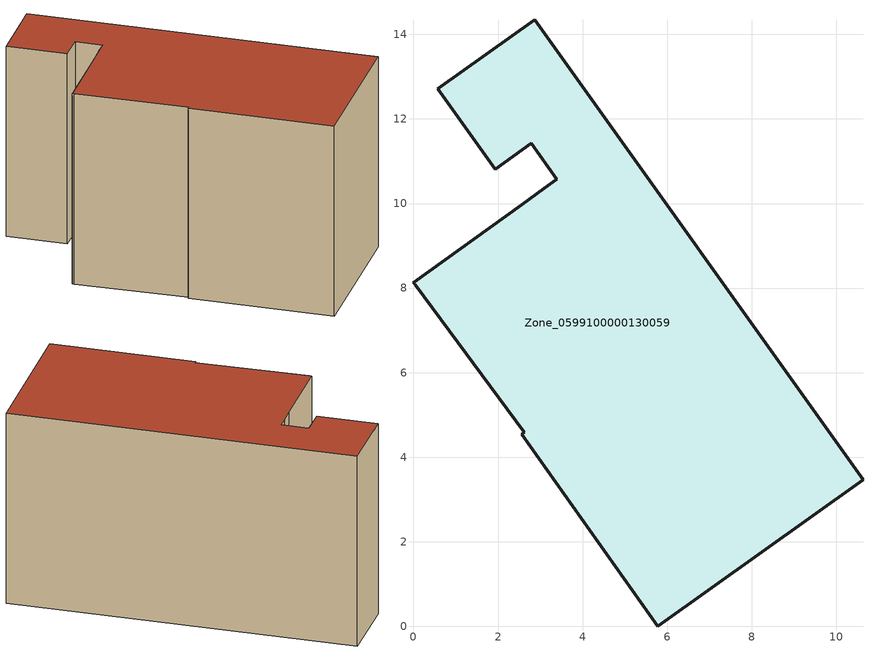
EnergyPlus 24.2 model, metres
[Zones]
Zone_0599100000130059
 floor ground (C_G): 3.39,10.57 2.78,11.42 1.93,10.81 0.57,12.71 2.86,14.35 10.63,3.47 5.78,0 2.56,4.54 2.62,4.58 0.04,8.08 0,8.13 2.56,9.97 3.1,10.36 z0
 wall outside (C_F): 2.86,14.35 0.57,12.71 1.93,10.81 2.78,11.42 3.39,10.57 3.1,10.36 2.56,9.97 0,8.13 0.04,8.08 2.62,4.58 2.56,4.54 5.78,0 10.63,3.47 2.86,14.35 z0:7.77
 roof outside (C_R): 2.78,11.42 3.39,10.57 3.1,10.36 2.56,9.97 0,8.13 0.04,8.08 2.62,4.58 2.56,4.54 5.78,0 10.63,3.47 2.86,14.35 0.57,12.71 1.93,10.81 z7.77
[BUILDING]
Pand.0599100000130059: North Axis=0; Terrain=City; Loads Convergence Tolerance Value=0.04; Temperature Convergence Tolerance Value=0.4; Solar Distribution=FullExterior; Maximum Number of Warmup Days=25; Minimum Number of Warmup Days=1
[Site:Location]
Rotterdam.The.Hague.AP_ZH_NLD Design_Conditions: Latitude=51.96; Longitude=4.45; Time Zone=1; Elevation=-4.5
[SITE:GROUNDTEMPERATURE:BUILDINGSURFACE]
18, 18, 18, 18, 18, 18, 18, 18, 18, 18, 18, 18
[MATERIAL] Thermal Absorptance=0.9; Solar Absorptance=0.7; Visible Absorptance=0.7
Name | Roughness | Thickness | Conductivity | Density | Specific Heat
G.TC.1975-1991 | MediumSmooth | 0.15 | 0.288461 | 540 | 1210
F.TC.1975-1991 | Rough | 0.3 | 0.230769 | 1920 | 840
R.TC.1975-1991 | MediumRough | 0.2 | 0.153846 | 1500 | 1000
[CONSTRUCTION]
C_G: G.TC.1975-1991
C_F: F.TC.1975-1991
C_R: R.TC.1975-1991
[ZONE]
Zone_0599100000130059: Type=1; Multiplier=1; Ceiling Height=Autocalculate; Volume=Autocalculate; Floor Area=autocalculate; Part of Total Floor Area=Yes
[ZONEINFILTRATION:DESIGNFLOWRATE]
Infil_Zone_0599100000130059: Zone or ZoneList or Space or SpaceList=Zone_0599100000130059; Schedule=AlwaysOn; Design Flow Rate Calculation Method=Flow/Area; Flow Rate per Floor Area=0.003; Constant Term Coefficient=1; Temperature Term Coefficient=0; Velocity Term Coefficient=0; Velocity Squared Term Coefficient=0
[HVACTEMPLATE:ZONE:IDEALLOADSAIRSYSTEM]
Zone_0599100000130059: Maximum Heating Supply Air Temperature=50; Minimum Cooling Supply Air Temperature=13; Maximum Heating Supply Air Humidity Ratio=0.0156; Minimum Cooling Supply Air Humidity Ratio=0.0077; Heating Limit=NoLimit; Cooling Limit=NoLimit; Dehumidification Control Type=ConstantSensibleHeatRatio; Cooling Sensible Heat Ratio=0.7; Dehumidification Setpoint=60; Humidification Control Type=None; Humidification Setpoint=30; Outdoor Air Method=None; Outdoor Air Flow Rate per Person=0.00944; Outdoor Air Flow Rate per Zone Floor Area=0; Outdoor Air Flow Rate per Zone=0; Demand Controlled Ventilation Type=None; Outdoor Air Economizer Type=NoEconomizer; Heat Recovery Type=None; Sensible Heat Recovery Effectiveness=0.7; Latent Heat Recovery Effectiveness=0.65
[ZONECONTROL:THERMOSTAT]
ThermostatControl_Zone_0599100000130059: Zone or ZoneList=Zone_0599100000130059; Control Type Schedule=DualSetpointControlType; Control 1=Thermostat_Zone_0599100000130059; Temperature Difference Between Cutout And Setpoint=0
[THERMOSTATSETPOINT:DUALSETPOINT]
Thermostat_Zone_0599100000130059: Heating Setpoint Temperature Schedule=HeatingSetpoint_Zone_0599100000130059; Cooling Setpoint Temperature Schedule=CoolingSetpoint_Zone_0599100000130059
[SCHEDULE:COMPACT]
HeatingSetpoint_Zone_0599100000130059: Through: 12/31, For: AllDays, Until: 24:00, 21
CoolingSetpoint_Zone_0599100000130059: Through: 12/31, For: AllDays, Until: 24:00, 24
DualSetpointControlType: Through: 12/31, For: AllDays, Until: 24:00, 4
AlwaysOn: Through: 12/31, For: AllDays, Until: 24:00, 1
